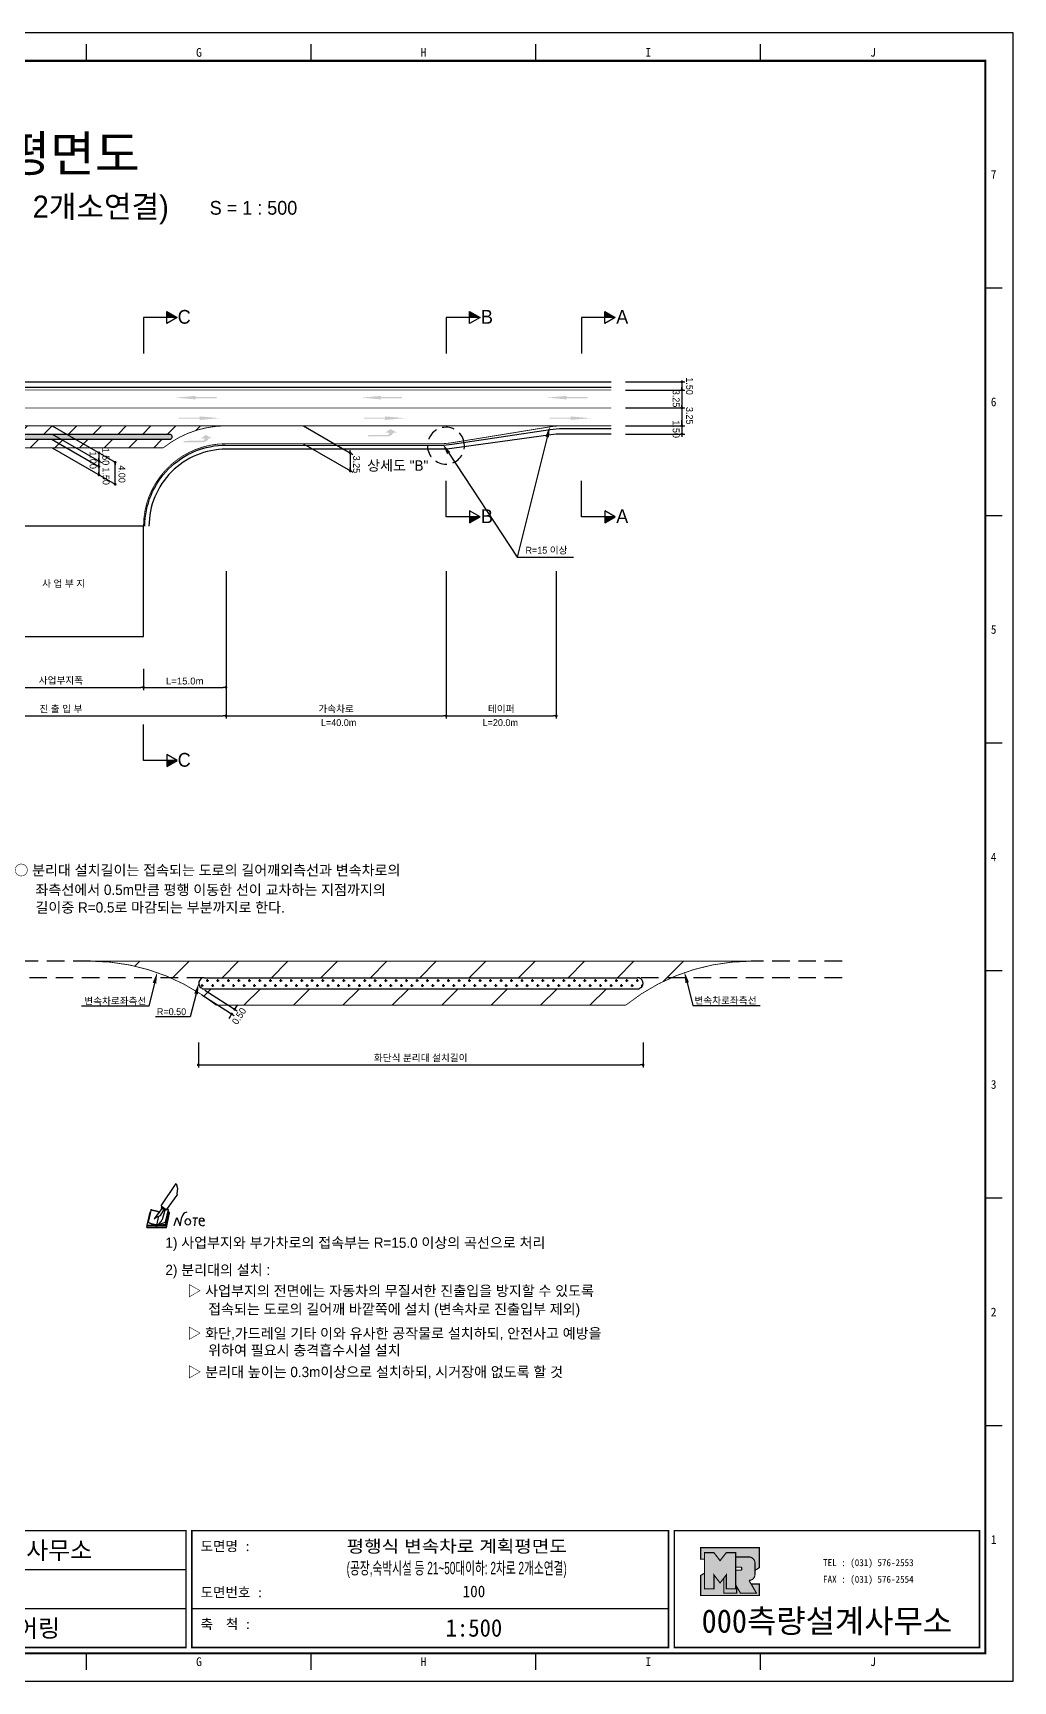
# Model space of a CAD drawing. Header units: millimetres. Extents: x 509 to 932, y 3 to 302.
# Drawn here: x 754.1 to 932.1, y 2.9 to 302.3 of the extents above; entities that cross this region are included whole.
import ezdxf
from ezdxf.enums import TextEntityAlignment as Align

# ---------------------------------------------------------------- set-up
doc = ezdxf.new("R2010")
doc.units = ezdxf.units.MM
doc.linetypes.add('HIDDEN', pattern=[9.525, 6.35, -3.175])
for name, color, linetype in [('CC-GSTR-0004', 4, 'Continuous'), ('CM-LANE-0030', 30, 'Continuous'), ('CZ-DIMT-0002', 7, 'Continuous'), ('CZ-LIN1-0007', 7, 'Continuous'), ('CZ-LIN2-0003', 3, 'Continuous'), ('CZ-LINE-0001', 7, 'Continuous'), ('CZ-TEXT-BOX0', 7, 'Continuous'), ('TITLE', 7, 'Continuous')]:
    doc.layers.add(name, color=color, linetype=linetype)
doc.styles.add('견고딕', font='arial.ttf')
doc.styles.add('돋움', font='')
doc.styles.add('돋음체', font='')
doc.styles.get('돋움').set_extended_font_data('Dotum')
doc.styles.get('돋음체').set_extended_font_data('DotumChe')

# ---------------------------------------------------------------- blocks, each defined once
blk = doc.blocks.new('note')
for p, q in [((0.85, 3.5), (3.53, 7.57)), ((3.53, 7.57), (3.8, 6.64)), ((3.8, 6.64), (3.69, 5.72)), ((1, 3.1), (0.75, 2.77)), ((0.85, 3.5), (1.8, 2.79)), ((1, 3.4), (0.85, 3.21)), ((0.85, 3.21), (1.52, 2.71)), ((1.8, 2.79), (3.74, 5.46)), ((3.69, 5.72), (3.74, 5.46)), ((-1.24, 2.36), (-1.77, 0)), ((-1.77, 0), (1.77, 0)), ((-1.77, 0), (-1.77, -0.3)), ((-1.53, 0.52), (-1.55, 0.54)), ((-1.01, 2.9), (-1.53, 0.52)), ((-1.48, 0.48), (-1.53, 0.52)), ((-1.43, 0.44), (-1.48, 0.48)), ((-1.38, 0.41), (-1.43, 0.44)), ((-1.33, 0.4), (-1.38, 0.41)), ((-1.27, 0.37), (-1.33, 0.4)), ((-1.22, 0.35), (-1.27, 0.37)), ((-1.13, 2.36), (-1.24, 2.36)), ((-1.17, 0.33), (-1.22, 0.35)), ((-1.12, 0.32), (-1.17, 0.33)), ((-1.02, 0.25), (-1.12, 0.32)), ((-0.97, 0.22), (-1.02, 0.25)), ((-1, 2.9), (-1.01, 2.9)), ((-0.98, 2.85), (-1, 2.9)), ((-0.95, 2.8), (-0.98, 2.85)), ((-0.93, 0.21), (-0.97, 0.22)), ((-0.9, 2.75), (-0.95, 2.8)), ((-0.88, 0.19), (-0.93, 0.21)), ((-0.85, 2.72), (-0.9, 2.75)), ((-0.8, 0.18), (-0.88, 0.19)), ((-0.79, 2.69), (-0.85, 2.72)), ((-0.75, 0.17), (-0.8, 0.18)), ((-0.74, 2.68), (-0.79, 2.69)), ((-0.7, 0.16), (-0.75, 0.17)), ((-0.69, 2.65), (-0.74, 2.68)), ((-0.64, 0.15), (-0.7, 0.16)), ((-0.64, 2.65), (-0.69, 2.65)), ((-0.59, 2.63), (-0.64, 2.65)), ((-0.58, 0.14), (-0.64, 0.15)), ((-0.54, 2.62), (-0.59, 2.63)), ((-0.53, 0.13), (-0.58, 0.14)), ((-0.48, 2.61), (-0.54, 2.62)), ((-0.48, 0.12), (-0.53, 0.13)), ((-0.43, 2.61), (-0.48, 2.61)), ((-0.43, 0.11), (-0.48, 0.12)), ((0.75, 2.77), (-0.46, 1.16)), ((0.37, 2.24), (-0.46, 1.16)), ((-0.46, 1.16), (-0.08, 1.47)), ((-0.38, 2.59), (-0.43, 2.61)), ((-0.38, 0.08), (-0.43, 0.11)), ((-0.33, 2.59), (-0.38, 2.59)), ((-0.29, 0.06), (-0.38, 0.08)), ((-0.27, 2.58), (-0.33, 2.59)), ((-0.23, 0.05), (-0.29, 0.06)), ((-0.22, 2.57), (-0.27, 2.58)), ((-0.16, 0.04), (-0.23, 0.05)), ((-0.17, 2.56), (-0.22, 2.57)), ((-0.12, 2.55), (-0.17, 2.56)), ((-0.11, 0.03), (-0.16, 0.04)), ((-0.07, 2.53), (-0.12, 2.55)), ((-0.04, 0.02), (-0.11, 0.03)), ((-0.08, 1.47), (0.72, 1.75)), ((-0.01, 2.51), (-0.07, 2.53)), ((-0.05, -0.3), (-0.05, 0)), ((0, 0), (-0.04, 0.02)), ((0.04, 2.5), (-0.01, 2.51)), ((0.37, 1.63), (0, 0)), ((0, 0), (1.6, 0.53)), ((0, 0), (1.65, 0.18)), ((0, 0.01), (0.06, 0.04)), ((0, -0.3), (0, 0)), ((0.09, 2.48), (0.04, 2.5)), ((0.05, -0.3), (0.05, 0)), ((0.06, 0.04), (0.11, 0.07)), ((0.14, 2.48), (0.09, 2.48)), ((0.11, 0.07), (0.16, 0.09)), ((0.2, 2.47), (0.14, 2.48)), ((0.16, 0.09), (0.21, 0.12)), ((0.26, 2.43), (0.18, 2.46)), ((0.21, 0.12), (0.27, 0.14)), ((0.34, 2.4), (0.26, 2.43)), ((0.27, 0.14), (0.36, 0.19)), ((0.45, 2.37), (0.34, 2.4)), ((0.36, 0.19), (0.41, 0.22)), ((0.41, 0.22), (0.46, 0.27)), ((0.46, 0.27), (0.51, 0.3)), ((0.51, 0.3), (0.56, 0.34)), ((0.56, 0.34), (0.6, 0.4)), ((0.6, 0.4), (0.64, 0.45)), ((0.64, 0.45), (0.67, 0.51)), ((0.67, 0.51), (0.74, 0.58)), ((0.72, 1.75), (1.16, 2.53)), ((0.74, 0.58), (0.79, 0.63)), ((0.79, 0.63), (0.83, 0.68)), ((0.83, 0.68), (0.86, 0.73)), ((0.86, 0.73), (0.89, 0.79)), ((0.89, 0.84), (0.92, 0.89)), ((0.89, 0.79), (0.89, 0.84)), ((0.92, 0.89), (0.96, 0.95)), ((0.96, 0.95), (1.01, 0.97)), ((1.47, 2.74), (1.01, 0.97)), ((1.16, 2.53), (1.37, 2.82)), ((2.13, 2.84), (1.44, 2.63)), ((1.52, 2.71), (1.66, 2.9)), ((1.6, 0.53), (2.13, 2.84)), ((1.65, 0.18), (2.19, 2.48)), ((1.77, 0), (2.3, 2.36)), ((1.77, -0.3), (2.3, 2.07)), ((1.77, -0.38), (2.3, 1.99)), ((1.77, -0.44), (2.3, 1.93)), ((1.77, 0), (1.77, -0.3)), ((2.19, 2.48), (2.04, 2.47)), ((2.3, 2.36), (2.16, 2.36)), ((2.3, 2.36), (2.3, 2.07)), ((3.21, -0.08), (3.68, 1.4)), ((3.68, 1.4), (4.26, -0.14)), ((4.26, -0.14), (4.56, 1.44)), ((6.55, 1.34), (7.46, 1.34)), ((7.01, 1.34), (6.87, -0.11)), ((7.71, 0.77), (7.71, 0.55)), ((7.71, 0.77), (8.67, 0.77)), ((-1.77, -0.3), (1.77, -0.3)), ((-1.77, -0.43), (-1.77, -0.3)), ((-1.77, -0.37), (1.77, -0.37)), ((-1.77, -0.43), (1.77, -0.43))]:
    blk.add_line(p, q)
for centre, major_axis, start_param, end_param in [((0.4, 2.31), (0.0702, 0.0702), 3.283946, 6.425539), ((5.68, 1.23), (-0.806, 0.806), -0.591174, 0.597824), ((5.66, 0.58), (-0.378, 0.378), 3.926991, 10.210176), ((8.3, 0.49), (0.422, 0.422), 2.265602, 4.634911), ((8.19, 0.77), (-0.342, 0.342), 3.926991, 7.068583)]:
    blk.add_ellipse(centre, major_axis=major_axis, ratio=1, start_param=start_param, end_param=end_param)
blk = doc.blocks.new('_Dot')
at = {"color": 0, "linetype": 'ByBlock', "lineweight": -2}
blk.add_line((-0.5, 0), (-1, 0), dxfattribs=at)
at = {"color": 0, "linetype": 'ByBlock', "const_width": 0.5}
blk.add_lwpolyline([(-0.25, 0, 1), (0.25, 0, 1)], format="xyb", close=True, dxfattribs=at)

msp = doc.modelspace()

# ---------------------------------------------------------------- hatches: boundary and pattern name
at = {"layer": 'CM-LANE-0030'}
h = msp.add_hatch(dxfattribs=at)
h.set_pattern_fill('ANSI31', color=256, style=0)
h.set_pattern_definition([(45, (-973.3016, 4.2972), (-2.245064, 2.245064), [])])
h.paths.add_polyline_path([(777.73, 226.94, -0.170323), (789.13, 230.94), (619.13, 230.94, -0.170323), (630.53, 226.94)])
h.paths.add_polyline_path([(629.31, 228.44, 0.001926), (629.18, 228.52, -0.750696), (629.45, 229.44), (778.81, 229.44, -0.750696), (779.08, 228.52, 0.001926), (778.96, 228.44)], flags=16)
h = msp.add_hatch(dxfattribs=at)
h.set_pattern_fill('ANSI31', color=256, scale=2, style=0)
h.set_pattern_definition([(45, (-541.318, -327.9513), (-4.490128, 4.490128), [])])
h.paths.add_polyline_path([(764.53, 133.69, -0.170323), (787.34, 125.69), (861.73, 125.69, -0.170323), (884.53, 133.69)])
h.paths.add_polyline_path([(863.89, 130.69, -0.750696), (864.43, 128.85, 0.001926), (864.19, 128.69), (784.88, 128.69, 0.001926), (784.64, 128.85, -0.750696), (785.17, 130.69)], flags=16)
at = {"layer": 'CZ-LIN1-0007'}
for points in [[(783.6, 236.38), (783.6, 236.17), (787.43, 236.17), (787.43, 235.95), (783.6, 235.95), (783.6, 235.74), (779.95, 236.06)], [(817.31, 236.38), (817.31, 236.17), (821.13, 236.17), (821.13, 235.95), (817.31, 235.95), (817.31, 235.74), (813.66, 236.06)], [(851.01, 236.38), (851.01, 236.17), (854.83, 236.17), (854.83, 235.95), (851.01, 235.95), (851.01, 235.74), (847.36, 236.06)], [(784.34, 232.65), (784.34, 232.44), (780.51, 232.44), (780.51, 232.22), (784.34, 232.22), (784.34, 232.01), (787.99, 232.33)], [(818.04, 232.65), (818.04, 232.44), (814.22, 232.44), (814.22, 232.22), (818.04, 232.22), (818.04, 232.01), (821.69, 232.33)], [(851.74, 232.65), (851.74, 232.44), (847.92, 232.44), (847.92, 232.22), (851.74, 232.22), (851.74, 232.01), (855.39, 232.33)], [(784.97, 227.95, 0.267976), (785.99, 228.64), (786.62, 228.64), (785.45, 229.3), (784.51, 228.65), (785.2, 228.64, -0.504994), (784.89, 228.23), (781.43, 228.21), (781.43, 227.93)], [(818.53, 229.02, 0.267976), (819.56, 229.7), (820.19, 229.7), (819.01, 230.36), (818.07, 229.71), (818.76, 229.71, -0.504994), (818.45, 229.29), (814.99, 229.27), (814.99, 229)]]:
    msp.add_hatch(color=256, dxfattribs=at).paths.add_polyline_path(points)
at = {"layer": 'CZ-LIN2-0003'}
h = msp.add_hatch(dxfattribs=at)
h.set_pattern_fill('CROSS', color=256, scale=0.075, style=0)
h.set_pattern_definition([(0, (-973.30156, 4.29717), (0.47625, 0.47625), [0.238125, -0.714375]), (90, (-973.1825, 4.1781), (-0.47625, 0.47625), [0.238125, -0.714375])])
h.paths.add_polyline_path([(778.96, 228.44, -0.001926), (779.08, 228.52, 0.750696), (778.81, 229.44), (629.45, 229.44, 0.750696), (629.18, 228.52, -0.001926), (629.31, 228.44)])
h = msp.add_hatch(dxfattribs=at)
h.set_pattern_fill('CROSS', color=256, scale=0.15, style=0)
h.set_pattern_definition([(0, (-541.3183, -327.95135), (0.9525, 0.9525), [0.47625, -1.42875]), (90, (-541.0802, -328.1895), (-0.9525, 0.9525), [0.47625, -1.42875])])
h.paths.add_polyline_path([(785.17, 130.69, 0.750696), (784.64, 128.85, -0.001926), (784.88, 128.69), (864.19, 128.69, -0.001926), (864.43, 128.85, 0.750696), (863.89, 130.69)])
at = {"layer": 'CZ-LINE-0001'}
for points in [[(778.37, 251.71), (778.37, 250.61), (780.28, 250.61)], [(833.37, 251.71), (833.37, 250.61), (835.28, 250.61)], [(857.95, 251.71), (857.95, 250.61), (859.85, 250.61)], [(835.28, 214.39), (833.37, 214.39), (833.37, 213.29)], [(859.85, 214.39), (857.95, 214.39), (857.95, 213.29)], [(780.28, 170.14), (778.37, 170.14), (778.37, 169.04)]]:
    msp.add_hatch(color=256, dxfattribs=at).paths.add_polyline_path(points)
at = {"layer": 'TITLE', "ltscale": 150}
h = msp.add_hatch(color=8, dxfattribs=at)
edge = h.paths.add_edge_path()
edge.add_line((886.03, 27.16), (875.37, 27.16))
edge.add_line((875.37, 27.16), (875.37, 25.08))
edge.add_line((875.37, 25.08), (876.07, 25.08))
edge.add_line((876.07, 25.08), (876.07, 26.25))
edge.add_line((876.07, 26.25), (877.77, 26.25))
edge.add_line((877.77, 26.25), (878.89, 24.8))
edge.add_line((878.89, 24.8), (880.02, 26.25))
edge.add_line((880.02, 26.25), (881.71, 26.25))
edge.add_line((881.71, 26.25), (881.71, 25.46))
edge.add_line((881.71, 25.46), (884.15, 25.46))
edge.add_arc((884.15, 24.39), 1.07, 0, 90, ccw=False)
edge.add_line((885.22, 24.39), (885.22, 23.02))
edge.add_line((885.22, 23.02), (886.03, 23.53))
edge.add_line((886.03, 23.53), (886.03, 27.16))
h.paths.add_polyline_path([(879.58, 21.64), (878.89, 20.75), (877.77, 22.21), (877.77, 19.69), (876.07, 19.69), (876.07, 22.54), (875.37, 22.1), (875.37, 18.47), (886.03, 18.47), (886.03, 20.55), (884.54, 20.55), (885.49, 18.9), (882.59, 18.9), (881.89, 20.11), (881.89, 18.9), (879.58, 18.9)])
msp.add_hatch(color=5, dxfattribs=at).paths.add_polyline_path([(881.71, 26.25), (880.02, 26.25), (878.89, 24.8), (877.77, 26.25), (876.07, 26.25), (876.07, 19.69), (877.77, 19.69), (877.77, 22.21), (878.89, 20.75), (880.02, 22.21), (880.02, 19.69), (881.71, 19.69)])
h = msp.add_hatch(color=161, dxfattribs=at)
edge = h.paths.add_edge_path()
edge.add_arc((884.15, 24.39), 1.07, 360, 450)
edge.add_line((884.15, 25.46), (881.71, 25.46))
edge.add_line((881.71, 25.46), (881.71, 23.6))
edge.add_line((881.71, 23.6), (882.71, 23.6))
edge.add_arc((882.71, 23.49), 0.113, 0, 90, ccw=False)
edge.add_line((882.82, 23.49), (882.82, 23.18))
edge.add_arc((882.71, 23.18), 0.113, 270, 360, ccw=False)
edge.add_line((882.71, 23.07), (881.71, 23.07))
edge.add_line((881.71, 23.07), (881.71, 19.69))
edge.add_line((881.71, 19.69), (880.02, 19.69))
edge.add_line((880.02, 19.69), (880.02, 22.21))
edge.add_line((880.02, 22.21), (879.58, 21.64))
edge.add_line((879.58, 21.64), (879.58, 18.9))
edge.add_line((879.58, 18.9), (881.89, 18.9))
edge.add_line((881.89, 18.9), (881.89, 20.11))
edge.add_line((881.89, 20.11), (882.59, 18.9))
edge.add_line((882.59, 18.9), (885.49, 18.9))
edge.add_line((885.49, 18.9), (884.15, 21.21))
edge.add_arc((884.15, 22.28), 1.07, 270, 360)
edge.add_line((885.22, 22.28), (885.22, 24.39))

# ---------------------------------------------------------------- linework, layer by layer
at = {"color": 0, "linetype": 'ByBlock', "lineweight": -2}
for p, q in [((871.96, 238.69), (871.96, 238.44)), ((871.96, 237.69), (871.96, 237.94)), ((871.96, 237.19), (871.96, 236.94)), ((871.96, 234.44), (871.96, 234.69)), ((871.96, 233.94), (871.96, 233.69)), ((871.96, 231.19), (871.96, 231.44)), ((871.96, 231.19), (871.96, 231.44)), ((871.96, 229.19), (871.96, 228.94)), ((871.96, 229.19), (871.96, 228.94)), ((766.03, 225.79), (766.03, 225.54)), ((766.03, 224.79), (766.03, 225.04)), ((811.68, 226.29), (811.68, 226.54)), ((811.68, 225.79), (811.68, 225.54)), ((766.03, 224.29), (766.03, 224.04)), ((766.03, 223.79), (766.03, 224.04)), ((766.03, 222.29), (766.03, 222.54)), ((768.99, 224.08), (768.99, 223.83)), ((811.68, 223.04), (811.68, 223.29)), ((768.99, 220.58), (768.99, 220.83)), ((790.03, 123.88), (789.89, 123.67)), ((790.84, 125.14), (790.98, 125.35))]:
    msp.add_line(p, q, dxfattribs=at)
at = {"color": 0, "linetype": 'ByBlock', "const_width": 0.25}
for points in [[(871.96, 238.82, 1), (871.96, 239.07, 1)], [(871.96, 237.32, 1), (871.96, 237.57, 1)], [(871.96, 237.57, 1), (871.96, 237.32, 1)], [(871.96, 234.07, 1), (871.96, 234.32, 1)], [(871.96, 234.32, 1), (871.96, 234.07, 1)], [(871.96, 231.07, 1), (871.96, 230.82, 1)], [(871.96, 231.07, 1), (871.96, 230.82, 1)], [(871.96, 229.32, 1), (871.96, 229.57, 1)], [(871.96, 229.32, 1), (871.96, 229.57, 1)], [(766.03, 225.91, 1), (766.03, 226.16, 1)], [(766.03, 224.41, 1), (766.03, 224.66, 1)], [(766.03, 224.66, 1), (766.03, 224.41, 1)], [(768.99, 224.2, 1), (768.99, 224.45, 1)], [(811.68, 226.16, 1), (811.68, 225.91, 1)], [(811.68, 225.91, 1), (811.68, 226.16, 1)], [(766.03, 223.66, 1), (766.03, 223.41, 1)], [(766.03, 222.16, 1), (766.03, 221.91, 1)], [(811.68, 222.91, 1), (811.68, 222.66, 1)], [(768.99, 220.45, 1), (768.99, 220.2, 1)], [(790.1, 123.99, 1), (790.23, 124.2, 1)], [(790.77, 125.04, 1), (790.64, 124.83, 1)]]:
    msp.add_lwpolyline(points, format="xyb", close=True, dxfattribs=at)
at = {"layer": 'CC-GSTR-0004'}
for points in [[(579.13, 238.94), (859.13, 238.94)], [(579.13, 237.94), (859.13, 237.94)]]:
    msp.add_lwpolyline(points, dxfattribs=at)
for points in [[(774.38, 212.69, -0.414214), (789.13, 227.44), (828.01, 227.44), (828.01, 227.44, 0.03724), (830.24, 227.61), (848.03, 230.28, -0.03724), (850.25, 230.44), (850.25, 230.44), (859.13, 230.44)], [(859.13, 229.44), (850.16, 229.44), (850.16, 229.44, 0.034174), (848.12, 229.3), (830.15, 226.83), (830.15, 226.83, -0.034174), (828.11, 226.69), (828.11, 226.69), (789.13, 226.69, 0.414214), (775.13, 212.69)]]:
    msp.add_lwpolyline(points, format="xyb", dxfattribs=at)
at = {"layer": 'CM-LANE-0030', "const_width": 0.15}
msp.add_lwpolyline([(579.13, 234.19), (859.13, 234.19)], dxfattribs=at)
for points in [[(619.13, 230.94), (789.13, 230.94, 0.170323), (777.73, 226.94), (630.53, 226.94, 0.170323)], [(861.73, 125.69), (787.34, 125.69, 0.170323), (764.53, 133.69), (884.53, 133.69, 0.170323)]]:
    msp.add_lwpolyline(points, format="xyb", close=True, dxfattribs=at)
at = {"layer": 'CZ-LIN1-0007', "const_width": 0.15}
for points in [[(579.13, 237.44), (859.13, 237.44)], [(789.13, 230.94), (819.74, 230.94)]]:
    msp.add_lwpolyline(points, dxfattribs=at)
msp.add_lwpolyline([(859.13, 230.94), (850.34, 230.94, 0.040295), (847.94, 230.75), (830.33, 227.89), (830.33, 227.89, -0.040295), (827.92, 227.69), (827.92, 227.69), (789.13, 227.69, 0.414214), (774.13, 212.69)], format="xyb", dxfattribs=at)
at = {"layer": 'CZ-LIN1-0007', "linetype": 'HIDDEN', "const_width": 0.15}
msp.add_lwpolyline([(819.74, 230.94), (850.34, 230.94)], dxfattribs=at)
at = {"layer": 'CZ-LIN2-0003'}
for p, q in [((785.17, 130.69), (863.89, 130.69)), ((784.88, 128.69), (864.19, 128.69))]:
    msp.add_line(p, q, dxfattribs=at)
at = {"layer": 'CZ-LIN2-0003', "color": 1}
msp.add_line((790.98, 125.35), (791.25, 125.77), dxfattribs=at)
at = {"layer": 'CZ-LIN2-0003'}
msp.add_lwpolyline([(778.81, 229.44, -0.750696), (779.08, 228.52, 0.001926), (778.96, 228.44), (629.31, 228.44, 0.001926), (629.18, 228.52, -0.750696), (629.45, 229.44)], format="xyb", close=True, dxfattribs=at)
msp.add_lwpolyline([(774.13, 212.69), (744.13, 212.69), (744.13, 192.69), (774.13, 192.69)], close=True, dxfattribs=at)
for points in [[(784.88, 128.69, 0.001926), (784.64, 128.85, 0.001926)], [(864.43, 128.85, 0.001926), (864.19, 128.69)]]:
    msp.add_lwpolyline(points, format="xyb", dxfattribs=at)
for centre, start, end in [((785.17, 129.69), 90, 237.5816), ((863.89, 129.69), 302.4184, 90)]:
    msp.add_arc(centre, 1, start, end, dxfattribs=at)
at = {"layer": 'CZ-LINE-0001'}
for p, q in [((778.37, 249.51), (778.37, 251.71)), ((778.37, 251.71), (780.28, 250.61)), ((833.37, 249.51), (833.37, 251.71)), ((833.37, 251.71), (835.28, 250.61)), ((857.95, 249.51), (857.95, 251.71)), ((857.95, 251.71), (859.85, 250.61)), ((780.28, 250.61), (774.13, 250.61)), ((774.13, 250.61), (774.13, 244.07)), ((780.28, 250.61), (778.37, 249.51)), ((835.28, 250.61), (829.13, 250.61)), ((829.13, 250.61), (829.13, 244.07)), ((835.28, 250.61), (833.37, 249.51)), ((859.85, 250.61), (853.71, 250.61)), ((853.71, 250.61), (853.71, 244.07)), ((859.85, 250.61), (857.95, 249.51)), ((861.73, 238.94), (872.46, 238.94)), ((861.73, 237.44), (872.46, 237.44)), ((861.73, 237.44), (872.46, 237.44)), ((871.96, 238.44), (871.96, 229.44)), ((861.73, 234.19), (872.46, 234.19)), ((861.73, 234.19), (872.46, 234.19)), ((757.54, 230.94), (768.99, 224.33)), ((803.19, 230.94), (812.18, 225.75)), ((861.73, 230.94), (872.46, 230.94)), ((861.73, 230.94), (872.46, 230.94)), ((871.96, 231.44), (871.96, 231.94)), ((757.54, 229.44), (766.53, 224.25)), ((757.54, 228.44), (766.03, 223.54)), ((803.19, 227.69), (812.18, 222.5)), ((861.73, 229.44), (872.46, 229.44)), ((861.73, 229.44), (872.46, 229.44)), ((757.54, 226.94), (768.99, 220.33)), ((766.03, 225.54), (766.03, 222.04)), ((811.68, 225.54), (811.68, 222.53)), ((768.99, 220.33), (768.99, 224.33)), ((829.13, 214.39), (829.13, 220.93)), ((853.71, 214.39), (853.71, 220.93)), ((835.28, 214.39), (829.13, 214.39)), ((835.28, 214.39), (833.37, 215.49)), ((833.37, 215.49), (833.37, 213.29)), ((833.37, 213.29), (835.28, 214.39)), ((859.85, 214.39), (853.71, 214.39)), ((859.85, 214.39), (857.95, 215.49)), ((857.95, 215.49), (857.95, 213.29)), ((857.95, 213.29), (859.85, 214.39)), ((842.02, 207.09), (852.28, 207.09)), ((789.13, 204.53), (789.13, 177.76)), ((829.13, 204.53), (829.13, 177.76)), ((829.13, 204.53), (829.13, 177.76)), ((849.13, 204.53), (849.13, 177.76)), ((774.13, 186.81), (774.13, 182.93)), ((774.13, 186.81), (774.13, 182.93)), ((789.13, 186.81), (789.13, 182.93)), ((789.13, 186.81), (789.13, 177.76)), ((744.63, 183.43), (773.63, 183.43)), ((774.63, 183.43), (788.63, 183.43)), ((729.63, 178.26), (788.63, 178.26)), ((774.13, 170.14), (774.13, 176.68)), ((789.63, 178.26), (828.63, 178.26)), ((829.63, 178.26), (848.63, 178.26)), ((780.28, 170.14), (778.37, 171.24)), ((778.37, 171.24), (778.37, 169.04)), ((780.28, 170.14), (774.13, 170.14)), ((778.37, 169.04), (780.28, 170.14)), ((784.76, 127.58), (790.58, 123.82)), ((785.3, 128.42), (791.13, 124.66)), ((789.89, 123.67), (789.62, 123.25)), ((784.1, 118.9), (784.1, 114.37)), ((864.89, 118.9), (864.89, 114.37)), ((784.6, 114.87), (864.39, 114.87))]:
    msp.add_line(p, q, dxfattribs=at)
at = {"layer": 'CZ-LINE-0001', "linetype": 'HIDDEN', "ltscale": 0.35}
msp.add_line((832.41, 227.72), (832.41, 227.72), dxfattribs=at)
at = {"layer": 'CZ-LINE-0001', "linetype": 'HIDDEN', "ltscale": 0.5}
for p, q in [((764.53, 133.69), (748.01, 133.69)), ((901.06, 133.69), (884.53, 133.69)), ((785.17, 130.69), (748.01, 130.69)), ((901.06, 130.69), (863.89, 130.69))]:
    msp.add_line(p, q, dxfattribs=at)
at = {"layer": 'CZ-LINE-0001'}
for points in [[(847.48, 228.91), (842.02, 207.09)], [(829.58, 225.98), (842.02, 207.09)], [(776.13, 129.7), (775.08, 125.52), (762.85, 125.52)], [(783.68, 127.75), (782.63, 123.57), (776.29, 123.57)]]:
    msp.add_lwpolyline(points, dxfattribs=at)
at = {"layer": 'CZ-LINE-0001', "extrusion": (0, 0, -1)}
msp.add_lwpolyline([(-872.91, 129.8), (-873.96, 125.62), (-886.19, 125.62)], dxfattribs=at)
at = {"layer": 'CZ-LINE-0001', "linetype": 'HIDDEN', "ltscale": 0.35}
msp.add_arc((829.09, 227.33), 3.35, 6.7667, 6.749, dxfattribs=at)
at = {"layer": 'CZ-LINE-0001'}
for points in [[(847.15, 228.99), (847.96, 230.85), (847.8, 228.83)], [(829.3, 225.79), (828.48, 227.65), (829.86, 226.16)], [(775.8, 129.78), (776.62, 131.64), (776.45, 129.62)], [(783.36, 127.84), (784.17, 129.69), (784.01, 127.67)]]:
    msp.add_solid(points, dxfattribs=at)
at = {"layer": 'CZ-LINE-0001', "extrusion": (0, 0, -1)}
msp.add_solid([(-873.23, 129.88), (-872.42, 131.74), (-872.59, 129.72)], dxfattribs=at)
at = {"layer": 'TITLE', "color": 7, "linetype": 'Continuous'}
for p, q in [((763.78, 297.26), (763.78, 300.29)), ((804.61, 297.26), (804.61, 300.29)), ((845.43, 297.26), (845.43, 300.29)), ((886.26, 297.26), (886.26, 300.29)), ((930.11, 255.94), (927.08, 255.94)), ((930.11, 214.61), (927.08, 214.61)), ((930.11, 173.28), (927.08, 173.28)), ((930.11, 131.95), (927.08, 131.95)), ((930.11, 90.62), (927.08, 90.62)), ((930.11, 49.29), (927.08, 49.29)), ((763.78, 4.94), (763.78, 7.96)), ((804.61, 4.94), (804.61, 7.96)), ((845.43, 4.94), (845.43, 7.96)), ((886.26, 4.94), (886.26, 7.96))]:
    msp.add_line(p, q, dxfattribs=at)
at = {"layer": 'TITLE', "ltscale": 150}
for p, q in [((695.24, 23.17), (781.85, 23.17)), ((695.24, 16.1), (781.85, 16.1)), ((782.91, 16.1), (869.52, 16.1))]:
    msp.add_line(p, q, dxfattribs=at)
at = {"layer": 'TITLE'}
msp.add_line((927.19, 7.96), (518.33, 7.96), dxfattribs=at)
msp.add_lwpolyline([(508.76, 2.93), (932.12, 2.93), (932.12, 302.3), (508.76, 302.3)], close=True, dxfattribs=at)
at = {"layer": 'TITLE', "linetype": 'Continuous', "const_width": 0.403}
msp.add_lwpolyline([(518.84, 7.96), (518.84, 297.26), (927.08, 297.26), (927.08, 7.96)], close=True, dxfattribs=at)
at = {"layer": 'TITLE', "ltscale": 150}
for points, const_width in [([(781.85, 9.02), (695.24, 9.02), (695.24, 30.24), (781.85, 30.24)], 0.265), ([(782.91, 30.24), (869.52, 30.24), (869.52, 9.02), (782.91, 9.02)], 0.265), ([(926.02, 30.24), (926.02, 9.02), (870.58, 9.02), (870.58, 30.24), (926.02, 30.24)], 0.265), ([(881.71, 26.25), (880.02, 26.25), (878.89, 24.8), (877.77, 26.25), (876.07, 26.25), (876.07, 19.69), (877.77, 19.69), (877.77, 22.21), (878.89, 20.75), (880.02, 22.21), (880.02, 19.69), (881.71, 19.69)], 0.212), ([(879.58, 21.64), (878.89, 20.75), (877.77, 22.21), (877.77, 19.69), (876.07, 19.69), (876.07, 22.54), (875.37, 22.1), (875.37, 18.47), (886.03, 18.47), (886.03, 20.55), (884.54, 20.55), (885.49, 18.9), (882.59, 18.9), (881.89, 20.11), (881.89, 18.9), (879.58, 18.9)], 0.212)]:
    msp.add_lwpolyline(points, close=True, dxfattribs=dict(at, const_width=const_width))
at = {"layer": 'TITLE', "ltscale": 150, "const_width": 0.212}
for points in [[(886.03, 27.16), (875.37, 27.16), (875.37, 25.08), (876.07, 25.08), (876.07, 26.25), (877.77, 26.25), (878.89, 24.8), (880.02, 26.25), (881.71, 26.25), (881.71, 25.46), (884.15, 25.46, -0.414214), (885.22, 24.39), (885.22, 23.02), (886.03, 23.53)], [(885.22, 24.39, 0.414214), (884.15, 25.46), (881.71, 25.46), (881.71, 23.6), (882.71, 23.6, -0.414214), (882.82, 23.49), (882.82, 23.18, -0.414214), (882.71, 23.07), (881.71, 23.07), (881.71, 19.69), (880.02, 19.69), (880.02, 22.21), (879.58, 21.64), (879.58, 18.9), (881.89, 18.9), (881.89, 20.11), (882.59, 18.9), (885.49, 18.9), (884.15, 21.21, 0.414214), (885.22, 22.28)]]:
    msp.add_lwpolyline(points, format="xyb", close=True, dxfattribs=at)

# ---------------------------------------------------------------- block references
at = {"layer": 'CZ-LINE-0001', "xscale": 0.5, "yscale": 0.5, "zscale": 0.5}
for p in [(774.13, 183.43), (789.13, 183.43), (789.13, 178.26), (829.13, 178.26), (849.13, 178.26), (864.89, 114.87)]:
    msp.add_blockref('_Dot', p, dxfattribs=at)
at = {"layer": 'CZ-LINE-0001', "xscale": 0.5, "yscale": 0.5, "zscale": 0.5, "rotation": 180}
for p in [(774.13, 183.43), (789.13, 178.26), (829.13, 178.26), (784.1, 114.87)]:
    msp.add_blockref('_Dot', p, dxfattribs=at)
at = {"layer": 'CZ-TEXT-BOX0'}
msp.add_blockref('note', (776.52, 85.75), dxfattribs=at)

# ---------------------------------------------------------------- texts
at = {"layer": 'CZ-DIMT-0002', "style": '돋움'}
for s, height, p in [('C', 2.5, (781.53, 250.74)), ('B', 2.5, (836.53, 250.74)), ('A', 2.5, (861.11, 250.74)), ('상세도 "B"', 1.875, (820.32, 223.73)), ('B', 2.5, (836.53, 214.52)), ('A', 2.5, (861.11, 214.52)), ('R=15 이상', 1.25, (847.35, 208.34)), ('사 업 부 지', 1.25, (759.62, 202.28)), ('L=40.0m', 1.25, (809.59, 177.03)), ('L=20.0m', 1.25, (838.96, 177.03)), ('C', 2.5, (781.53, 170.27))]:
    msp.add_text(s, height=height, dxfattribs=at).set_placement(p, align=Align.MIDDLE_CENTER)
for s, p in [('1.50', (872.72, 239.75)), ('3.25', (870.28, 237.48)), ('3.25', (872.72, 234.37)), ('1.50', (870.28, 231.92))]:
    msp.add_text(s, height=1.25, rotation=270, dxfattribs=at).set_placement(p)
for s, p in [('○ 분리대 설치길이는 접속되는 도로의 길어깨외측선과 변속차로의', (750.65, 150.22)), ('좌측선에서 0.5m만큼 평행 이동한 선이 교차하는 지점까지의', (754.5, 146.66)), ('길이중 R=0.5로 마감되는 부분까지로 한다.', (754.5, 143.46)), ('1) 사업부지와 부가차로의 접속부는 R=15.0 이상의 곡선으로 처리', (778.12, 82.56)), ('2) 분리대의 설치 :', (778.12, 77.61)), ('▷ 사업부지의 전면에는 자동차의 무질서한 진출입을 방지할 수 있도록', (782.1, 73.81)), ('접속되는 도로의 길어깨 바깥쪽에 설치 (변속차로 진출입부 제외)', (785.88, 70.49)), ('▷ 화단,가드레일 기타 이와 유사한 공작물로 설치하되, 안전사고 예방을', (782.1, 66.09)), ('위하여 필요시 충격흡수시설 설치', (785.88, 63.02)), ('▷ 분리대 높이는 0.3m이상으로 설치하되, 시거장애 없도록 할 것', (782.1, 59.07))]:
    msp.add_text(s, height=1.875, dxfattribs=at).set_placement(p, align=Align.MIDDLE_LEFT)
for s, p in [('변속차로좌측선', (763.38, 125.83)), ('변속차로좌측선', (874.24, 125.93)), ('R=0.50', (776.57, 123.89))]:
    msp.add_text(s, height=1.25, dxfattribs=at).set_placement(p)
at = {"layer": 'CZ-DIMT-0002', "char_height": 1.25, "attachment_point": 5, "style": '돋움'}
for s, insert, rotation in [('1.00', (764.96, 224.7), 270), ('1.50', (767.28, 225.37), 270), ('3.25', (812.84, 223.93), 270), ('1.50', (767.32, 221.8), 270), ('4.00', (770.21, 222.17), 270), ('\\A1;0.50', (791.5, 123.71), 57.1401)]:
    msp.add_mtext(s, dxfattribs=dict(at, insert=insert, rotation=rotation))
at = {"layer": 'CZ-LINE-0001', "char_height": 1.25, "attachment_point": 5, "style": '돋움'}
for s, insert in [('\\A1;사업부지폭', (759.13, 184.63)), ('\\A1;{\\fArial|b0|i0|c0|p32;L=15.0m}', (781.63, 184.57)), ('\\A1;진 출 입 부', (759.13, 179.45)), ('\\A1;가속차로', (809.13, 179.46)), ('\\A1;테이퍼', (839.13, 179.45)), ('\\A1;화단식 분리대 설치길이', (824.5, 116.06))]:
    msp.add_mtext(s, dxfattribs=dict(at, insert=insert))
at = {"layer": 'TITLE', "color": 3, "linetype": 'Continuous', "style": '돋음체'}
for s, p in [('G', (784.2, 298.78)), ('H', (825.02, 298.78)), ('I', (865.84, 298.78)), ('J', (906.67, 298.78)), ('7', (928.59, 276.61)), ('6', (928.59, 235.28)), ('5', (928.59, 193.95)), ('4', (928.59, 152.62)), ('3', (928.59, 111.29)), ('2', (928.59, 69.96)), ('1', (928.59, 28.63)), ('G', (784.2, 6.45)), ('H', (825.02, 6.45)), ('I', (865.84, 6.45)), ('J', (906.67, 6.45))]:
    msp.add_text(s, height=1.59, dxfattribs=at).set_placement(p, align=Align.MIDDLE)
at = {"layer": 'TITLE', "style": '돋움'}
for s, height, p in [('평행식 변속차로 계획평면도', 6.5, (722.17, 280.39)), ('(공장,숙박시설 등 21~50대이하: 2차로 2개소연결)', 4, (722.22, 270.76))]:
    msp.add_text(s, height=height, dxfattribs=at).set_placement(p, align=Align.MIDDLE_CENTER)
msp.add_text('S = 1 : 500', height=2.5, dxfattribs=at).set_placement((786.16, 270.54), align=Align.MIDDLE_LEFT)
at = {"layer": 'TITLE', "color": 7, "linetype": 'Continuous', "style": '견고딕'}
for s, height, p in [('00 국토 관리 사무소', 3.1832, (746.5, 26.71)), ('00엔지니어링', 3.183, (746.5, 12.56))]:
    msp.add_text(s, height=height, dxfattribs=at).set_placement(p, align=Align.MIDDLE)
at = {"layer": 'TITLE', "style": '돋음체'}
for s, p in [('도면명 :', (784.5, 26.53)), ('도면번호 :', (784.5, 18.14)), ('축  척 :', (784.5, 12.38))]:
    msp.add_text(s, height=1.804, dxfattribs=at).set_placement(p)
at = {"layer": 'TITLE', "style": '돋움'}
for s, width, p, p2 in [('평행식 변속차로 계획평면도', 1.010039, (811.04, 26.28), (851.04, 26.28)), ('(공장,숙박시설 등 21~50대이하: 2차로 2개소연결)', 0.554146, (811.04, 22.33), (851.04, 22.33))]:
    msp.add_text(s, height=2.25, dxfattribs=dict(at, width=width)).set_placement(p, p2, align=Align.FIT)
at = {"layer": 'TITLE', "color": 180, "style": '돋음체'}
for s, p in [('TEL : (031) 576-2553', (897.6, 23.8)), ('FAX : (031) 576-2554', (897.6, 20.78))]:
    msp.add_text(s, height=1.2733, dxfattribs=at).set_placement(p)
at = {"layer": 'TITLE', "linetype": 'Continuous', "style": '돋음체'}
for s, height, p in [('100', 2.122, (834.17, 19.2)), ('1:500', 3.183, (834.17, 12.56))]:
    msp.add_text(s, height=height, dxfattribs=at).set_placement(p, align=Align.MIDDLE)
at = {"layer": 'TITLE', "color": 180, "style": '돋음체'}
msp.add_text('000측량설계사무소', height=4.244, dxfattribs=at).set_placement((898.3, 11.71), align=Align.CENTER)

doc.saveas('drawing.dxf')
